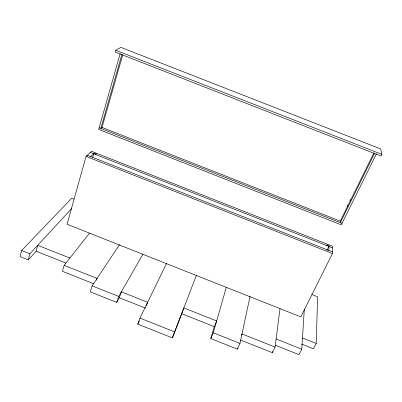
<?xml version="1.0" encoding="UTF-8"?>
<svg xmlns="http://www.w3.org/2000/svg" width="402" height="402" viewBox="0 0 402 402"><rect width="100%" height="100%" fill="white"/><g stroke="black" fill="none" stroke-linecap="round" stroke-linejoin="round"><path stroke-width="0.6" d="M326.866 245.622L326.871 244.828L328.916 245.632L328.926 250.481M301.465 344.042L313.434 348.795L316.238 343.444L317.605 296.761L311.796 294.465M275.184 345.182L298.972 354.634L301.781 349.167L304.304 309.364M240.587 340.052L272.355 352.68L275.094 347.097L279.998 308.711M272.355 352.68L272.511 351.514M166.559 263.355L139.961 318.093L137.77 324.118L172.368 337.891L183.91 307.947L216.673 320.962L214.241 326.625L210.804 338.564L237.361 349.127L239.984 343.403L250.079 296.199M237.361 349.127L237.617 347.936M74.008 199.161L71.707 198.251L21.613 250.526L20.1 256.597L28.306 259.858L36.165 251.23L37.713 245.295L69.873 258.069M28.306 259.858L29.859 253.803L71.868 208.291M86.048 156.388L67.064 224.251L300.822 316.871L332.444 253.516L332.348 246.19L91.51 151.298L86.048 156.388L332.444 253.516M115.711 50.27L115.208 52.079L381.056 156.046L381.9 154.358L380.588 148.886L120.871 47.366L115.711 50.27L381.9 154.358M86.948 156.448L87.284 155.237L332.419 251.858M120.183 53.572L98.686 129.404L341.298 224.834L376.453 153.785M121.952 54.26L100.817 128.454L102.128 127.308M92.691 157.368L93.721 153.755M122.736 54.788L101.997 127.424L340.283 221.13L373.85 152.991M89.571 233.1L64.134 265.345L62.421 271.32L94.038 283.887M210.804 338.564L213.291 332.791L226.271 287.4M119.565 244.572L92.133 285.852L90.244 291.857L116.701 302.379L119.349 297.726L121.359 291.822L147.65 302.274L146.368 305.786M96.5 280.204L97.063 278.43L64.134 265.345M116.701 302.379L118.721 296.425L142.846 254.3M172.368 337.891L196.417 275.249M241.491 335.082L242.004 333.951L275.094 347.097M137.77 324.118L139.373 320.811M347.167 206.326L347.72 205.206M349.936 200.709L350.489 199.583M374.664 153.082L340.348 222.653L340.278 220.959M326.987 250.345L328.916 246.431M95.746 154.549L96.329 153.991L94.309 153.192L90.731 156.599M99.143 127.791L342.047 223.321M90.314 152.413L332.369 247.788M302.49 337.987L316.238 343.444M276.129 338.976L301.781 349.167M36.165 251.23L65.843 263.024M181.639 313.671L214.241 326.625M21.613 250.526L29.859 253.803M213.291 332.791L239.984 343.403M92.133 285.852L118.721 296.425M119.349 297.726L145.509 308.128M139.961 318.093L174.734 331.931"/></g></svg>
